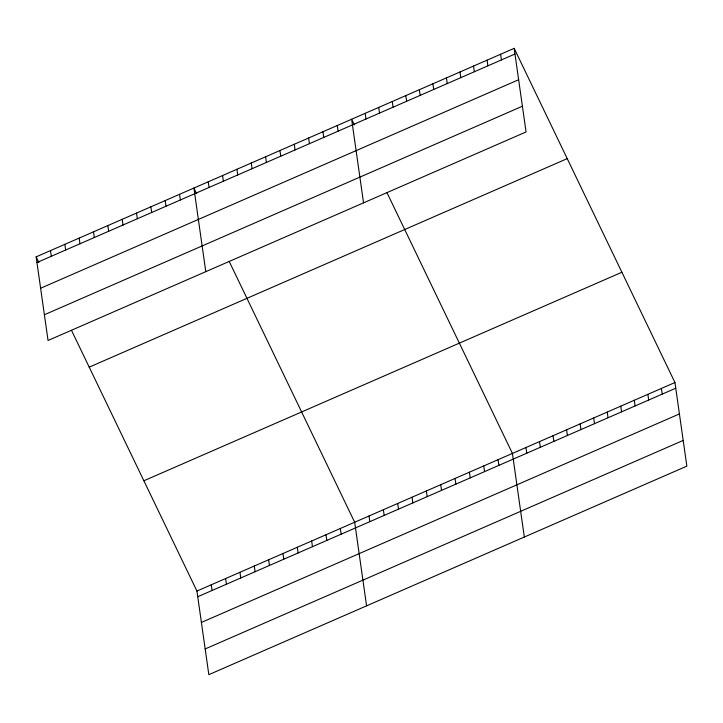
<?xml version="1.0" encoding="UTF-8"?>
<svg xmlns="http://www.w3.org/2000/svg" width="723" height="723" viewBox="0 0 723 723"><rect width="100%" height="100%" fill="white"/><g stroke="black" fill="none" stroke-linecap="round" stroke-linejoin="round"><path stroke-width="1.08" d="M514.17 48.342L526.064 131.948L48.052 340.47L36.15 256.864L514.17 48.342L674.948 382.53L686.85 466.136L208.83 674.658L196.936 591.053L71.523 330.384M36.954 262.539L514.975 54.017M40.615 288.26L518.635 79.738M44.392 314.749L522.404 106.227M89.209 367.148L567.23 158.626M143.877 480.768L621.888 272.246M196.936 591.053L674.948 382.53M197.741 596.737L675.761 388.215M201.401 622.449L679.421 413.927M205.169 648.947L683.19 440.424M354.36 124.889L351.64 119.241L363.542 202.847M387.013 192.761L512.426 453.429L524.32 537.035M196.62 193.701L193.9 188.052L205.793 271.658M229.272 261.572L354.677 522.241L366.579 605.847M36.15 256.864L38.87 262.521M661.409 388.441L662.214 394.116M647.862 394.351L648.676 400.027M634.324 400.253L635.128 405.937M620.777 406.163L621.581 411.848M607.23 412.074L608.043 417.749M593.691 417.984L594.496 423.66M580.144 423.886L580.949 429.57M566.597 429.796L567.41 435.481M500.623 54.243L501.437 59.928M553.059 435.707L553.863 441.382M487.076 60.154L487.889 65.838M539.512 441.617L540.325 447.293M473.538 66.064L474.342 71.74M525.964 447.519L526.778 453.204M459.991 71.975L460.804 77.65M446.453 77.876L447.257 83.561M498.084 459.683L498.897 465.368M432.905 83.787L433.71 89.471M483.741 465.937L484.555 471.622M419.358 89.697L420.171 95.373M469.408 472.2L470.212 477.876M405.82 95.608L406.624 101.283M455.065 478.454L455.87 484.13M392.273 101.509L393.086 107.194M440.723 484.708L441.527 490.393M378.725 107.42L379.539 113.104M426.38 490.962L427.194 496.647M365.187 113.33L365.992 119.006M412.038 497.216L412.851 502.901M397.704 503.479L398.509 509.155M337.298 125.495L338.111 131.17M383.362 509.733L384.166 515.409M322.964 131.749L323.768 137.424M369.019 515.987L369.824 521.672M308.622 138.003L309.426 143.687M294.279 144.257L295.092 149.941M340.334 528.495L341.148 534.18M279.937 150.511L280.75 156.195M326.001 534.758L326.805 540.433M265.603 156.774L266.407 162.449M311.658 541.012L312.463 546.687M251.261 163.027L252.065 168.703M297.316 547.266L298.129 552.95M236.918 169.281L237.722 174.966M282.973 553.52L283.787 559.204M222.576 175.535L223.389 181.22M268.64 559.774L269.444 565.458M208.233 181.789L209.046 187.474M254.297 566.037L255.102 571.712M239.955 572.291L240.759 577.966M179.557 194.306L180.361 199.982M225.612 578.545L226.426 584.22M165.215 200.56L166.019 206.245M211.27 584.799L212.083 590.483M150.872 206.814L151.685 212.499M136.53 213.068L137.343 218.753M122.196 219.331L123 225.007M107.854 225.585L108.658 231.261M93.511 231.839L94.324 237.524M79.168 238.093L79.982 243.778M64.835 244.347L65.639 250.031M50.493 250.61L51.297 256.285"/></g></svg>
